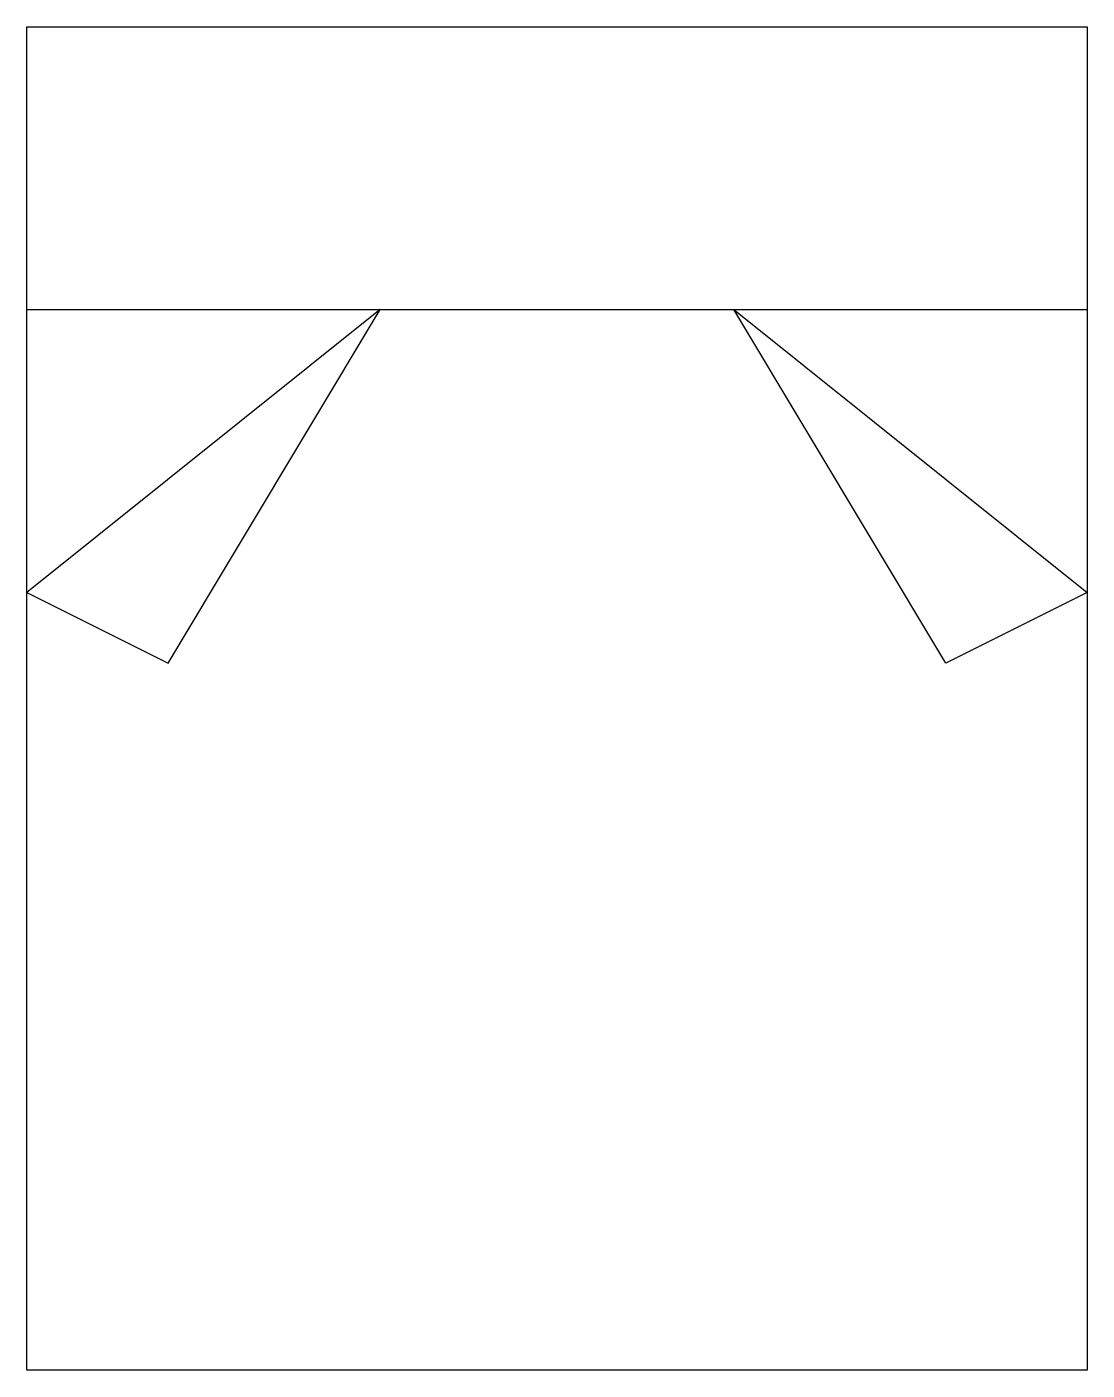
# Model space of a CAD drawing. Extents: x 0 to 150, y -190 to 0.
import ezdxf

# ---------------------------------------------------------------- set-up
doc = ezdxf.new("R2010")
doc.units = 0
doc.header["$LTSCALE"] = 25
doc.header["$MEASUREMENT"] = 0
doc.layers.get('0').update_dxf_attribs({"linetype": 'CONTINUOUS'})

msp = doc.modelspace()

# ---------------------------------------------------------------- linework, layer by layer
for p, q in [((0, 0), (150, 0)), ((0, -190), (0, 0)), ((150, 0), (150, -190)), ((0, -40), (150, -40)), ((50, -40), (0, -80)), ((20, -90), (50, -40)), ((130, -90), (100, -40)), ((100, -40), (150, -80)), ((0, -80), (20, -90)), ((150, -80), (130, -90)), ((150, -190), (0, -190))]:
    msp.add_line(p, q)

doc.saveas('drawing.dxf')
